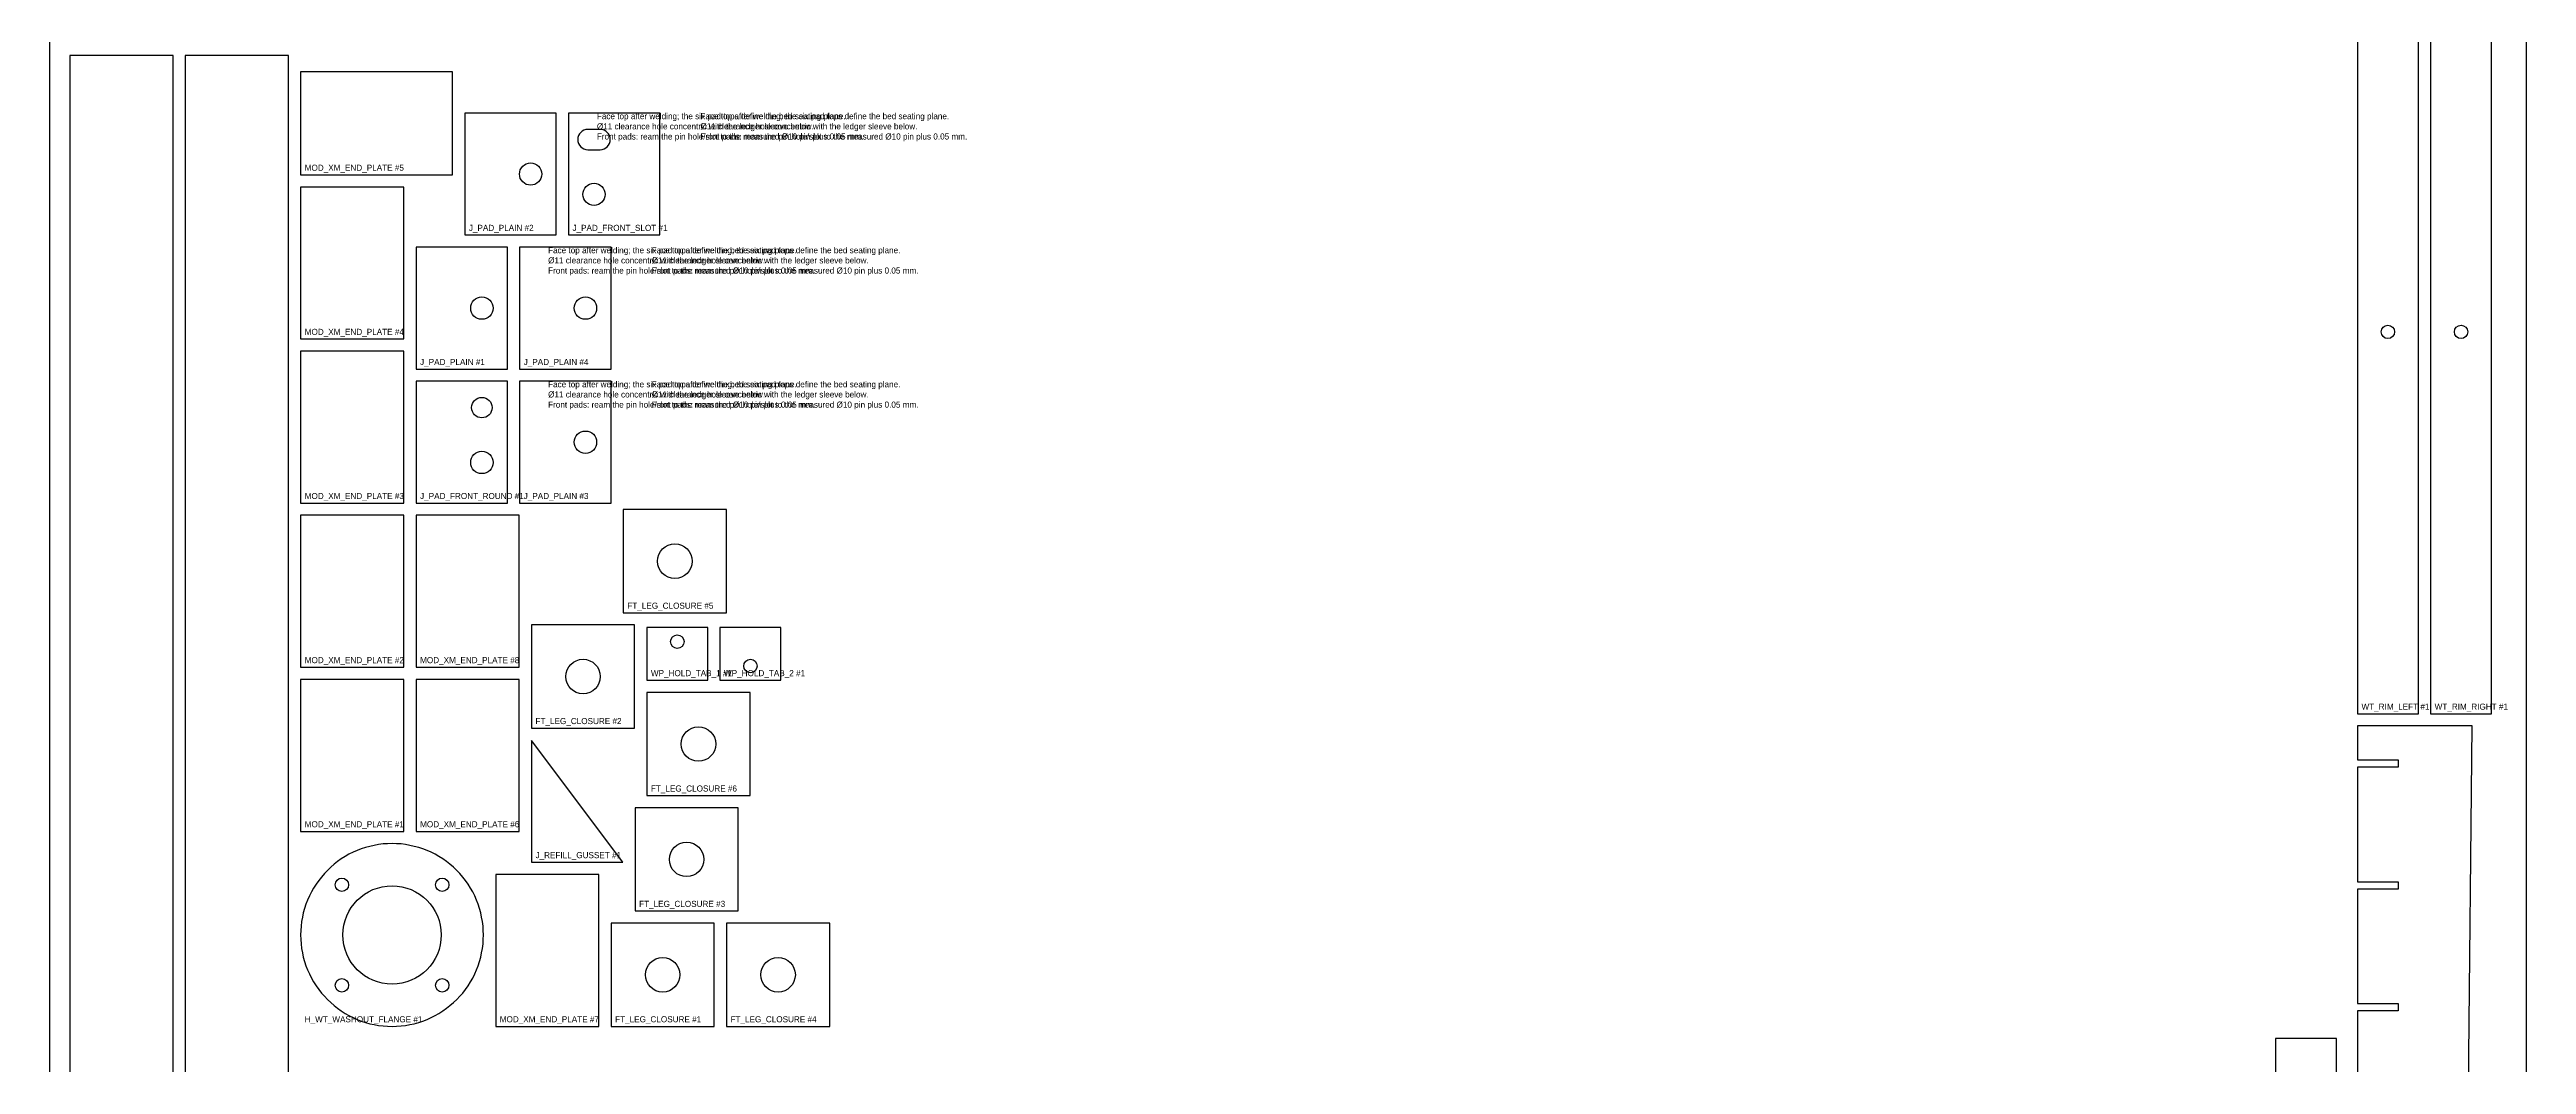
# Model space of a CAD drawing. Header units: millimetres. Extents: x 0 to 1219, y 0 to 2438.
# Drawn here: x 0 to 1219, y 963 to 1463 of the extents above; entities that cross this region are included whole.
import ezdxf

# ---------------------------------------------------------------- set-up
doc = ezdxf.new("R2010")
doc.units = ezdxf.units.MM
for name, color, linetype in [('CUT_HOLES', 7, 'Continuous'), ('CUT_OUTER', 7, 'Continuous'), ('MACHINING_NOTES', 7, 'Continuous'), ('PART_MARK_NO_CUT', 7, 'Continuous'), ('STOCK_NO_CUT', 7, 'Continuous')]:
    doc.layers.add(name, color=color, linetype=linetype)

msp = doc.modelspace()

# ---------------------------------------------------------------- linework, layer by layer
at = {"layer": 'CUT_HOLES'}
msp.add_lwpolyline([(265, 1413.7), (271, 1413.7, 1), (271, 1423.7), (265, 1423.7, 1)], format="xyb", close=True, dxfattribs=at)
for centre, radius in [((236.8, 1401.7), 5.5), ((268, 1391.7), 5.5), ((212.8, 1335.7), 5.5), ((263.8, 1335.7), 5.5), ((1151, 1324), 3.3), ((1187, 1324), 3.3), ((212.8, 1286.7), 5.03), ((263.8, 1269.7), 5.5), ((212.8, 1259.7), 5.5), ((307.8, 1211.1), 8.5), ((309, 1171.5), 3.3), ((262.6, 1154.3), 8.5), ((345, 1159.5), 3.3), ((319.4, 1121.1), 8.5), ((313.6, 1064.3), 8.5), ((143.9, 1051.8), 3.3), ((168.6, 1027.1), 24.2), ((193.3, 1051.8), 3.3), ((301.8, 1007.5), 8.5), ((358.6, 1007.5), 8.5), ((143.9, 1002.3), 3.3), ((193.3, 1002.3), 3.3)]:
    msp.add_circle(centre, radius, dxfattribs=at)
at = {"layer": 'CUT_OUTER'}
for points in [[(1136, 1136), (1166, 1136), (1166, 1742.1), (1136, 1742.1)], [(1172, 1136), (1202, 1136), (1202, 1742.1), (1172, 1742.1)], [(10, 10), (60.8, 10), (60.8, 1460), (10, 1460)], [(66.8, 10), (117.6, 10), (117.6, 1460), (66.8, 1460)], [(198.4, 1401.3), (198.4, 1452.1), (123.6, 1452.1), (123.6, 1401.3)], [(204.4, 1371.7), (249.4, 1371.7), (249.4, 1431.7), (204.4, 1431.7)], [(255.4, 1371.7), (300.4, 1371.7), (300.4, 1431.7), (255.4, 1431.7)], [(123.6, 1320.5), (174.4, 1320.5), (174.4, 1395.3), (123.6, 1395.3)], [(180.4, 1305.7), (225.4, 1305.7), (225.4, 1365.7), (180.4, 1365.7)], [(231.4, 1305.7), (276.4, 1305.7), (276.4, 1365.7), (231.4, 1365.7)], [(123.6, 1239.7), (174.4, 1239.7), (174.4, 1314.5), (123.6, 1314.5)], [(180.4, 1239.7), (225.4, 1239.7), (225.4, 1299.7), (180.4, 1299.7)], [(231.4, 1239.7), (276.4, 1239.7), (276.4, 1299.7), (231.4, 1299.7)], [(123.6, 1158.9), (174.4, 1158.9), (174.4, 1233.7), (123.6, 1233.7)], [(180.4, 1158.9), (231.2, 1158.9), (231.2, 1233.7), (180.4, 1233.7)], [(282.4, 1185.7), (333.2, 1185.7), (333.2, 1236.5), (282.4, 1236.5)], [(237.2, 1128.9), (288, 1128.9), (288, 1179.7), (237.2, 1179.7)], [(324, 1152.5), (324, 1178.5), (294, 1178.5), (294, 1152.5)], [(360, 1152.5), (360, 1178.5), (330, 1178.5), (330, 1152.5)], [(123.6, 1078.1), (174.4, 1078.1), (174.4, 1152.9), (123.6, 1152.9)], [(180.4, 1078.1), (231.2, 1078.1), (231.2, 1152.9), (180.4, 1152.9)], [(294, 1095.7), (344.8, 1095.7), (344.8, 1146.5), (294, 1146.5)], [(237.2, 1062.9), (282.2, 1062.9), (237.2, 1122.9)], [(288.2, 1038.9), (339, 1038.9), (339, 1089.7), (288.2, 1089.7)], [(213.6, 1027.1), (213.5, 1029.3), (213.4, 1031.5), (213.1, 1033.7), (212.7, 1035.9), (212.3, 1038), (211.7, 1040.2), (211, 1042.3), (210.2, 1044.3), (209.3, 1046.3), (208.3, 1048.3), (207.2, 1050.2), (206, 1052.1), (204.7, 1053.9), (203.4, 1055.6), (201.9, 1057.3), (200.4, 1058.9), (198.8, 1060.4), (197.1, 1061.9), (195.4, 1063.2), (193.6, 1064.5), (191.7, 1065.7), (189.8, 1066.8), (187.8, 1067.8), (185.8, 1068.7), (183.8, 1069.5), (181.7, 1070.2), (179.5, 1070.7), (177.4, 1071.2), (175.2, 1071.6), (173, 1071.9), (170.8, 1072), (168.6, 1072.1), (166.4, 1072), (164.2, 1071.9), (162, 1071.6), (159.8, 1071.2), (157.7, 1070.7), (155.5, 1070.2), (153.4, 1069.5), (151.4, 1068.7), (149.4, 1067.8), (147.4, 1066.8), (145.5, 1065.7), (143.6, 1064.5), (141.8, 1063.2), (140.1, 1061.9), (138.4, 1060.4), (136.8, 1058.9), (135.3, 1057.3), (133.8, 1055.6), (132.5, 1053.9), (131.2, 1052.1), (130, 1050.2), (128.9, 1048.3), (127.9, 1046.3), (127, 1044.3), (126.2, 1042.3), (125.5, 1040.2), (124.9, 1038), (124.5, 1035.9), (124.1, 1033.7), (123.8, 1031.5), (123.7, 1029.3), (123.6, 1027.1), (123.7, 1024.9), (123.8, 1022.7), (124.1, 1020.5), (124.5, 1018.3), (124.9, 1016.2), (125.5, 1014), (126.2, 1011.9), (127, 1009.9), (127.9, 1007.9), (128.9, 1005.9), (130, 1004), (131.2, 1002.1), (132.5, 1000.3), (133.8, 998.5), (135.3, 996.9), (136.8, 995.3), (138.4, 993.8), (140.1, 992.3), (141.8, 991), (143.6, 989.7), (145.5, 988.5), (147.4, 987.4), (149.4, 986.4), (151.4, 985.5), (153.4, 984.7), (155.5, 984), (157.7, 983.4), (159.8, 983), (162, 982.6), (164.2, 982.3), (166.4, 982.2), (168.6, 982.1), (170.8, 982.2), (173, 982.3), (175.2, 982.6), (177.4, 983), (179.5, 983.4), (181.7, 984), (183.8, 984.7), (185.8, 985.5), (187.8, 986.4), (189.8, 987.4), (191.7, 988.5), (193.6, 989.7), (195.4, 991), (197.1, 992.3), (198.8, 993.8), (200.4, 995.3), (201.9, 996.9), (203.4, 998.5), (204.7, 1000.3), (206, 1002.1), (207.2, 1004), (208.3, 1005.9), (209.3, 1007.9), (210.2, 1009.9), (211, 1011.9), (211.7, 1014), (212.3, 1016.2), (212.7, 1018.3), (213.1, 1020.5), (213.4, 1022.7), (213.5, 1024.9)], [(219.6, 982.1), (270.4, 982.1), (270.4, 1056.9), (219.6, 1056.9)], [(276.4, 982.1), (327.2, 982.1), (327.2, 1032.9), (276.4, 1032.9)], [(333.2, 982.1), (384, 982.1), (384, 1032.9), (333.2, 1032.9)], [(1125.7, 10), (1125.7, 976.1), (1095.7, 976.1), (1095.7, 10)]]:
    msp.add_lwpolyline(points, close=True, dxfattribs=at)
msp.add_lwpolyline([(1181.2, 10), (1192.4, 1130), (1136, 1130), (1136, 1113.3), (1156, 1113.3), (1156, 1109.7), (1136, 1109.7), (1136, 1053.3), (1156, 1053.3), (1156, 1049.7), (1136, 1049.7), (1136, 993.3), (1156, 993.3), (1156, 989.7), (1136, 989.7), (1136, 933.3)], dxfattribs=at)
at = {"layer": 'STOCK_NO_CUT'}
msp.add_lwpolyline([(0, 0), (1219.2, 0), (1219.2, 2438.4), (0, 2438.4)], close=True, dxfattribs=at)

# ---------------------------------------------------------------- texts
at = {"layer": 'MACHINING_NOTES', "char_height": 3, "width": 150, "attachment_point": 1}
for insert in [(269.4, 1431.7), (320.4, 1431.7), (245.4, 1365.7), (296.4, 1365.7), (245.4, 1299.7), (296.4, 1299.7)]:
    msp.add_mtext('Face top after welding; the six pad tops define the bed seating plane.\\PØ11 clearance hole concentric with the ledger sleeve below.\\PFront pads: ream the pin hole/slot to the measured Ø10 pin plus 0.05 mm.', dxfattribs=dict(at, insert=insert))
at = {"layer": 'PART_MARK_NO_CUT'}
for s, p in [('MOD_XM_END_PLATE #5', (125.6, 1403.3)), ('J_PAD_PLAIN #2', (206.4, 1373.7)), ('J_PAD_FRONT_SLOT #1', (257.4, 1373.7)), ('MOD_XM_END_PLATE #4', (125.6, 1322.5)), ('J_PAD_PLAIN #1', (182.4, 1307.7)), ('J_PAD_PLAIN #4', (233.4, 1307.7)), ('MOD_XM_END_PLATE #3', (125.6, 1241.7)), ('J_PAD_FRONT_ROUND #1', (182.4, 1241.7)), ('J_PAD_PLAIN #3', (233.4, 1241.7)), ('FT_LEG_CLOSURE #5', (284.4, 1187.7)), ('MOD_XM_END_PLATE #2', (125.6, 1160.9)), ('MOD_XM_END_PLATE #8', (182.4, 1160.9)), ('WP_HOLD_TAB_1 #1', (296, 1154.5)), ('WP_HOLD_TAB_2 #1', (332, 1154.5)), ('FT_LEG_CLOSURE #2', (239.2, 1130.9)), ('WT_RIM_LEFT #1', (1138, 1138)), ('WT_RIM_RIGHT #1', (1174, 1138)), ('FT_LEG_CLOSURE #6', (296, 1097.7)), ('MOD_XM_END_PLATE #1', (125.6, 1080.1)), ('MOD_XM_END_PLATE #6', (182.4, 1080.1)), ('J_REFILL_GUSSET #1', (239.2, 1064.9)), ('FT_LEG_CLOSURE #3', (290.2, 1040.9)), ('H_WT_WASHOUT_FLANGE #1', (125.6, 984.1)), ('MOD_XM_END_PLATE #7', (221.6, 984.1)), ('FT_LEG_CLOSURE #1', (278.4, 984.1)), ('FT_LEG_CLOSURE #4', (335.2, 984.1))]:
    msp.add_text(s, height=3, dxfattribs=at).set_placement(p)

doc.saveas('drawing.dxf')
